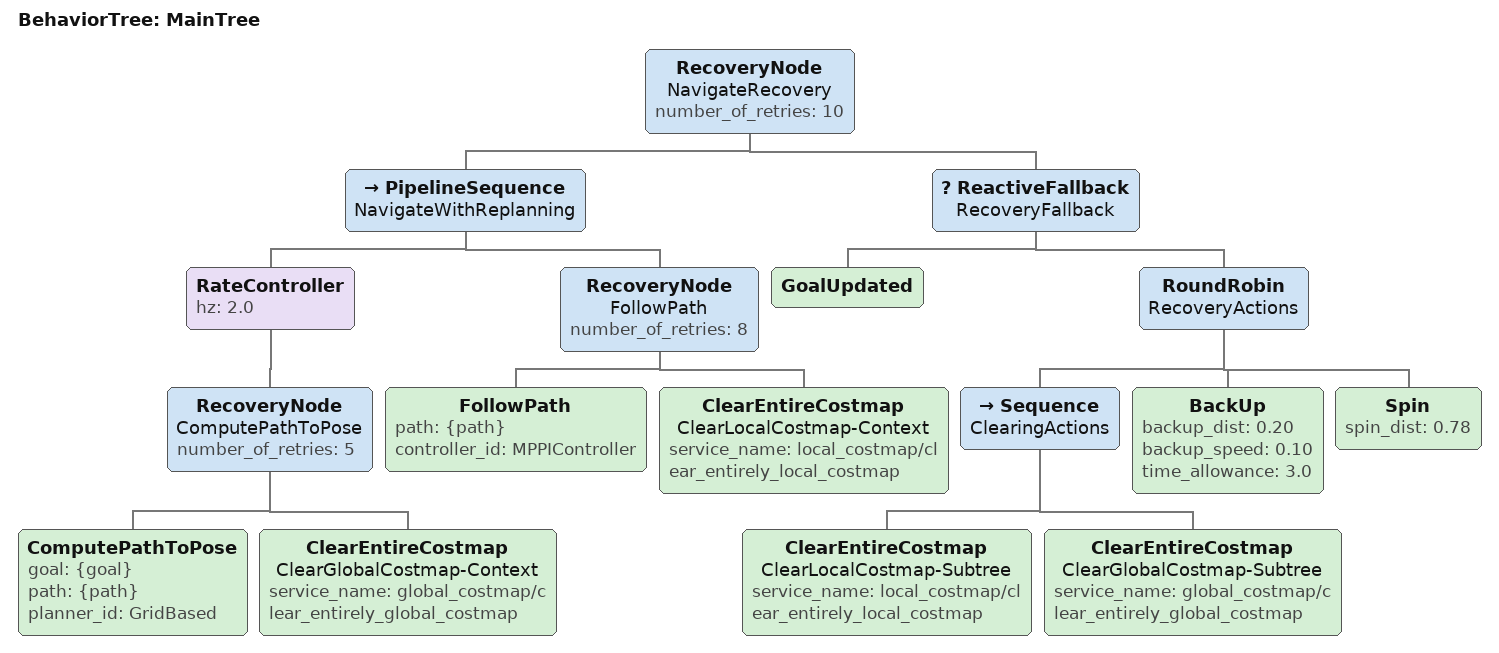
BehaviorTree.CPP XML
<root BTCPP_format="3" main_tree_to_execute="MainTree">
  <BehaviorTree ID="MainTree">

    <RecoveryNode name="NavigateRecovery" number_of_retries="10">

      <PipelineSequence name="NavigateWithReplanning">

        <RateController hz="2.0">
          <RecoveryNode name="ComputePathToPose" number_of_retries="5">
            <ComputePathToPose goal="{goal}" path="{path}" planner_id="GridBased"/>
            <ClearEntireCostmap name="ClearGlobalCostmap-Context" service_name="global_costmap/clear_entirely_global_costmap"/>
          </RecoveryNode>
        </RateController>

        <RecoveryNode name="FollowPath" number_of_retries="8">
          <FollowPath path="{path}" controller_id="MPPIController"/>
          <ClearEntireCostmap name="ClearLocalCostmap-Context" service_name="local_costmap/clear_entirely_local_costmap"/>
        </RecoveryNode>

      </PipelineSequence>

      <ReactiveFallback name="RecoveryFallback">
        <GoalUpdated/>
        <RoundRobin name="RecoveryActions">
          <Sequence name="ClearingActions">
            <ClearEntireCostmap name="ClearLocalCostmap-Subtree" service_name="local_costmap/clear_entirely_local_costmap"/>
            <ClearEntireCostmap name="ClearGlobalCostmap-Subtree" service_name="global_costmap/clear_entirely_global_costmap"/>
          </Sequence>
          <BackUp backup_dist="0.20" backup_speed="0.10" time_allowance="3.0"/>
          <Spin spin_dist="0.78"/>
        </RoundRobin>
      </ReactiveFallback>

    </RecoveryNode>

  </BehaviorTree>
</root>
